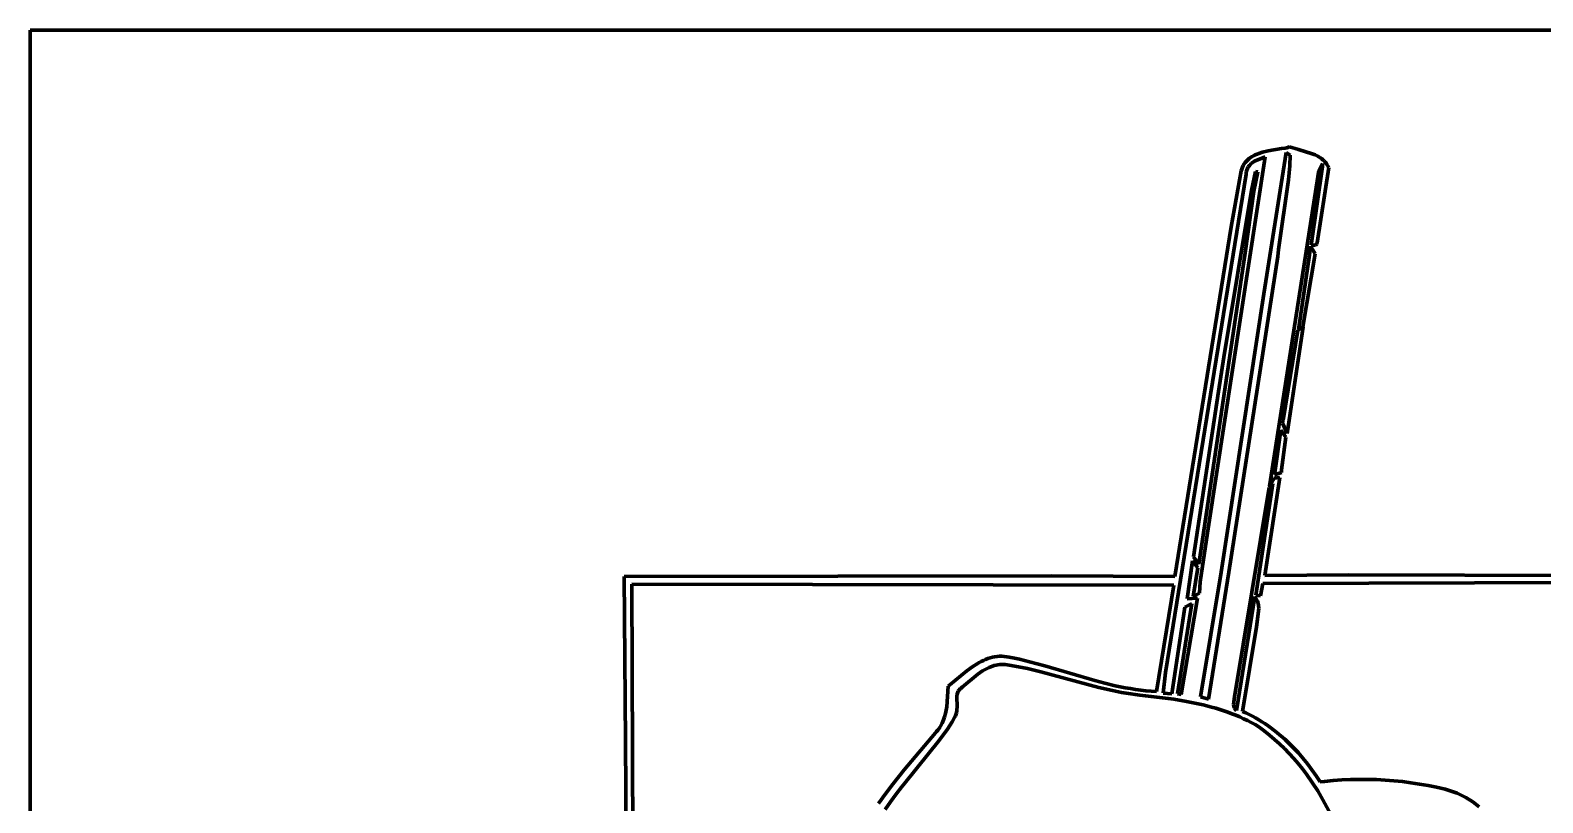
# Model space of a CAD drawing. Header units: millimetres. Extents: x 0 to 11.1, y 0 to 17.3.
# Drawn here: x 0 to 6.42, y 14.02 to 17.29 of the extents above; entities that cross this region are included whole.
import ezdxf

# ---------------------------------------------------------------- set-up
doc = ezdxf.new("R2010")
doc.units = ezdxf.units.MM
doc.layers.add('color#010101ff', color=7, linetype='CONTINUOUS', lineweight=100)
doc.layers.add('color#ffffffff', color=7, linetype='CONTINUOUS', lineweight=100)

msp = doc.modelspace()

# ---------------------------------------------------------------- linework, layer by layer
at = {"layer": 'color#010101ff'}
for p, q in [((4.9978, 15.1786), (5.2392, 16.7549)), ((5.171, 16.7473), (5.1772, 16.7518)), ((5.1772, 16.7518), (5.1837, 16.756)), ((5.1837, 16.756), (5.1905, 16.7597)), ((5.1905, 16.7597), (5.1976, 16.7632)), ((5.2392, 16.7549), (5.1939, 16.736)), ((5.1976, 16.7632), (5.205, 16.7663)), ((5.205, 16.7663), (5.2125, 16.7692)), ((5.2125, 16.7692), (5.2282, 16.7741)), ((5.2282, 16.7741), (5.2525, 16.7799)), ((5.329, 16.7726), (5.2339, 16.1733)), ((5.2525, 16.7799), (5.3092, 16.7896)), ((5.3092, 16.7896), (5.3242, 16.7922)), ((5.3242, 16.7922), (5.3314, 16.7936)), ((5.3457, 16.7614), (5.329, 16.7726)), ((5.3314, 16.7936), (5.343, 16.7977)), ((5.343, 16.7977), (5.3808, 16.7855)), ((5.344, 16.7166), (5.3457, 16.7614)), ((5.3808, 16.7855), (5.4392, 16.768)), ((5.4392, 16.768), (5.4514, 16.7629)), ((5.4514, 16.7629), (5.4631, 16.757)), ((5.4631, 16.757), (5.4687, 16.7537)), ((5.4687, 16.7537), (5.4741, 16.7501)), ((5.4741, 16.7501), (5.4793, 16.7462)), ((5.0957, 16.4582), (5.1374, 16.6948)), ((5.1374, 16.6948), (5.1398, 16.7032)), ((5.1398, 16.7032), (5.1428, 16.711)), ((5.1428, 16.711), (5.1463, 16.7183)), ((5.1463, 16.7183), (5.1503, 16.725)), ((5.1503, 16.725), (5.1549, 16.7313)), ((5.1549, 16.7313), (5.1598, 16.7371)), ((5.1588, 16.6853), (5.1586, 16.6807)), ((5.1592, 16.6896), (5.1588, 16.6853)), ((5.16, 16.6938), (5.1592, 16.6896)), ((5.1598, 16.7371), (5.1652, 16.7424)), ((5.161, 16.6978), (5.16, 16.6938)), ((5.1639, 16.7053), (5.161, 16.6978)), ((5.1677, 16.7122), (5.1639, 16.7053)), ((5.1652, 16.7424), (5.171, 16.7473)), ((5.1724, 16.7184), (5.1677, 16.7122)), ((5.1807, 16.7267), (5.1724, 16.7184)), ((5.1939, 16.736), (5.1807, 16.7267)), ((5.1815, 16.6115), (5.1981, 16.6924)), ((5.2078, 16.6917), (5.1915, 16.6093)), ((5.1981, 16.6924), (5.2078, 16.6917)), ((5.467, 16.6972), (5.2571, 15.3575)), ((5.3391, 16.6572), (5.344, 16.7166)), ((5.4352, 16.3803), (5.482, 16.7139)), ((5.5089, 16.709), (5.4594, 16.3904)), ((5.4828, 16.726), (5.467, 16.6972)), ((5.4793, 16.7462), (5.4843, 16.742)), ((5.482, 16.7139), (5.4828, 16.726)), ((5.4843, 16.742), (5.4891, 16.7375)), ((5.4891, 16.7375), (5.4936, 16.7326)), ((5.4936, 16.7326), (5.4979, 16.7273)), ((5.4979, 16.7273), (5.5019, 16.7216)), ((5.5019, 16.7216), (5.5055, 16.7155)), ((5.5055, 16.7155), (5.5089, 16.709)), ((5.1586, 16.6807), (4.817, 14.5682)), ((5.2961, 16.3621), (5.3391, 16.6572)), ((5.0646, 15.9048), (5.1815, 16.6115)), ((5.1915, 16.6093), (5.1539, 16.3484)), ((4.856, 14.9756), (5.0957, 16.4582)), ((5.4273, 16.3386), (5.4311, 16.3754)), ((5.4311, 16.3754), (5.4522, 16.3432)), ((5.4534, 16.3801), (5.4352, 16.3803)), ((5.4588, 16.3853), (5.4534, 16.3801)), ((5.4594, 16.3904), (5.4588, 16.3853)), ((5.1539, 16.3484), (4.9577, 15.0269)), ((5.0853, 14.9934), (5.2925, 16.3325)), ((5.2925, 16.3325), (5.2961, 16.3621)), ((5.3803, 16.0218), (5.4273, 16.3386)), ((5.4522, 16.3432), (5.3999, 16.0344)), ((5.2339, 16.1733), (5.0529, 14.9941)), ((5.3153, 15.6374), (5.3775, 16.0199)), ((5.4001, 16.0338), (5.3323, 15.5813)), ((5.3775, 16.0199), (5.4001, 16.0338)), ((5.3999, 16.0344), (5.3803, 16.0218)), ((5.0413, 15.7591), (5.0646, 15.9048)), ((4.936, 15.059), (5.0413, 15.7591)), ((5.2797, 15.4065), (5.3058, 15.5957)), ((5.3058, 15.5957), (5.3271, 15.5663)), ((5.3134, 15.6247), (5.3146, 15.6352)), ((5.3323, 15.5813), (5.3134, 15.6247)), ((5.3146, 15.6352), (5.3153, 15.6374)), ((5.3271, 15.5663), (5.3084, 15.4271)), ((5.3089, 15.4166), (5.2797, 15.4065)), ((5.3084, 15.4271), (5.3089, 15.4166)), ((5.256, 15.353), (5.1088, 14.4642)), ((5.1999, 14.8962), (5.272, 15.3689)), ((5.3017, 15.3946), (5.2374, 14.9787)), ((5.272, 15.3689), (5.256, 15.353)), ((5.2571, 15.3575), (5.2769, 15.3926)), ((5.2769, 15.3926), (5.3017, 15.3946)), ((4.9635, 14.9525), (4.9978, 15.1786)), ((4.908, 14.8806), (4.931, 15.0421)), ((4.931, 15.0421), (4.9531, 15.0111)), ((4.9577, 15.0269), (4.936, 15.059)), ((2.5203, 14.9755), (4.333, 14.9777)), ((2.526, 14.2772), (2.5203, 14.9755)), ((4.333, 14.9777), (4.856, 14.9756)), ((4.9531, 15.0111), (4.9337, 14.8904)), ((4.9614, 14.905), (4.9635, 14.9525)), ((5.0529, 14.9941), (4.9647, 14.4645)), ((4.9995, 14.4544), (5.0853, 14.9934)), ((7.3398, 14.9521), (5.229, 14.9459)), ((5.2374, 14.9787), (5.5948, 14.9816)), ((5.5948, 14.9816), (7.2925, 14.9774)), ((2.5519, 14.9427), (2.5571, 13.8617)), ((4.8519, 14.9389), (2.5519, 14.9427)), ((4.7777, 14.4876), (4.8519, 14.9389)), ((4.9337, 14.8904), (4.9614, 14.905)), ((5.1174, 14.4072), (5.1956, 14.8906)), ((5.1956, 14.8906), (5.1984, 14.8867)), ((5.2201, 14.8924), (5.1999, 14.8962)), ((5.229, 14.9459), (5.2201, 14.8924)), ((4.8435, 14.4781), (4.8987, 14.8452)), ((4.9282, 14.8606), (4.868, 14.4778)), ((4.8836, 14.4739), (4.952, 14.8831)), ((4.8987, 14.8452), (4.9282, 14.8606)), ((4.952, 14.8831), (4.908, 14.8806)), ((5.1984, 14.8867), (5.2031, 14.8785)), ((5.2119, 14.8392), (5.2022, 14.7619)), ((5.2031, 14.8785), (5.2067, 14.8701)), ((5.2067, 14.8701), (5.2092, 14.8615)), ((5.2092, 14.8615), (5.2109, 14.8527)), ((5.2109, 14.8527), (5.2119, 14.8392)), ((5.2022, 14.7619), (5.1427, 14.4031)), ((4.0723, 14.6298), (4.0819, 14.6324)), ((4.0819, 14.6324), (4.0917, 14.6344)), ((4.0917, 14.6344), (4.1017, 14.6358)), ((4.1017, 14.6358), (4.1118, 14.6367)), ((4.1118, 14.6367), (4.122, 14.6368)), ((4.122, 14.6368), (4.1325, 14.6363)), ((4.1325, 14.6363), (4.1431, 14.635)), ((4.1431, 14.635), (4.1538, 14.6329)), ((4.1538, 14.6329), (4.1755, 14.6286)), ((3.9021, 14.5156), (3.9743, 14.5747)), ((3.9743, 14.5747), (3.9997, 14.5933)), ((3.9997, 14.5933), (4.0172, 14.6046)), ((4.0172, 14.6046), (4.0261, 14.6097)), ((4.0408, 14.5744), (4.021, 14.5609)), ((4.0261, 14.6097), (4.0351, 14.6146)), ((4.0351, 14.6146), (4.0442, 14.619)), ((4.0544, 14.5823), (4.0408, 14.5744)), ((4.0442, 14.619), (4.0534, 14.6231)), ((4.0534, 14.6231), (4.0628, 14.6267)), ((4.0684, 14.5892), (4.0544, 14.5823)), ((4.0628, 14.6267), (4.0723, 14.6298)), ((4.0756, 14.5921), (4.0684, 14.5892)), ((4.0828, 14.5948), (4.0756, 14.5921)), ((4.0902, 14.597), (4.0828, 14.5948)), ((4.0977, 14.5989), (4.0902, 14.597)), ((4.1053, 14.6004), (4.0977, 14.5989)), ((4.113, 14.6014), (4.1053, 14.6004)), ((4.1209, 14.602), (4.113, 14.6014)), ((4.1288, 14.6021), (4.1209, 14.602)), ((4.1369, 14.6017), (4.1288, 14.6021)), ((4.1452, 14.6008), (4.1369, 14.6017)), ((4.1535, 14.5993), (4.1452, 14.6008)), ((4.1922, 14.5924), (4.1535, 14.5993)), ((4.1755, 14.6286), (4.1971, 14.6239)), ((4.2306, 14.5844), (4.1922, 14.5924)), ((4.1971, 14.6239), (4.2401, 14.6136)), ((4.2879, 14.5708), (4.2306, 14.5844)), ((4.2401, 14.6136), (4.3042, 14.5962)), ((4.5344, 14.5046), (4.2879, 14.5708)), ((4.3042, 14.5962), (4.5167, 14.5335)), ((4.817, 14.5682), (4.8071, 14.4805)), ((3.8887, 14.4226), (3.8943, 14.5095)), ((3.8943, 14.5095), (3.9021, 14.5156)), ((3.9535, 14.5051), (3.9491, 14.5021)), ((4.021, 14.5609), (3.9535, 14.5051)), ((4.5167, 14.5335), (4.5594, 14.5223)), ((4.5917, 14.4914), (4.5344, 14.5046)), ((4.5594, 14.5223), (4.6024, 14.512)), ((4.6024, 14.512), (4.624, 14.5074)), ((4.624, 14.5074), (4.6456, 14.5032)), ((4.6456, 14.5032), (4.6674, 14.4994)), ((3.9314, 14.4719), (3.9306, 14.463)), ((3.9306, 14.463), (3.9322, 14.4254)), ((3.9323, 14.4762), (3.9314, 14.4719)), ((3.9334, 14.4803), (3.9323, 14.4762)), ((3.935, 14.4843), (3.9334, 14.4803)), ((3.9368, 14.4882), (3.935, 14.4843)), ((3.9392, 14.492), (3.9368, 14.4882)), ((3.942, 14.4955), (3.9392, 14.492)), ((3.9453, 14.4989), (3.942, 14.4955)), ((3.9491, 14.5021), (3.9453, 14.4989)), ((4.6302, 14.4837), (4.5917, 14.4914)), ((4.6495, 14.4803), (4.6302, 14.4837)), ((4.6689, 14.4772), (4.6495, 14.4803)), ((4.6674, 14.4994), (4.6892, 14.496)), ((4.6884, 14.4745), (4.6689, 14.4772)), ((4.708, 14.4721), (4.6884, 14.4745)), ((4.6892, 14.496), (4.7112, 14.4931)), ((4.8519, 14.4541), (4.708, 14.4721)), ((4.7112, 14.4931), (4.7332, 14.4907)), ((4.7332, 14.4907), (4.7554, 14.4888)), ((4.7554, 14.4888), (4.7777, 14.4876)), ((4.8071, 14.4805), (4.8435, 14.4781)), ((4.9058, 14.4452), (4.8519, 14.4541)), ((4.868, 14.4778), (4.8836, 14.4739)), ((4.9415, 14.4382), (4.9058, 14.4452)), ((4.9647, 14.4645), (4.9995, 14.4544)), ((5.1088, 14.4642), (5.1046, 14.4323)), ((3.8747, 14.3668), (3.8794, 14.3803)), ((3.8794, 14.3803), (3.8832, 14.3941)), ((3.8832, 14.3941), (3.8887, 14.4226)), ((3.9232, 14.3803), (3.9109, 14.359)), ((3.9256, 14.3844), (3.9232, 14.3803)), ((3.9276, 14.3886), (3.9256, 14.3844)), ((3.9291, 14.393), (3.9276, 14.3886)), ((3.9303, 14.3974), (3.9291, 14.393)), ((3.9318, 14.4065), (3.9303, 14.3974)), ((3.9322, 14.4254), (3.9318, 14.4065)), ((4.977, 14.4303), (4.9415, 14.4382)), ((5.0121, 14.4213), (4.977, 14.4303)), ((5.0295, 14.4163), (5.0121, 14.4213)), ((5.0468, 14.4111), (5.0295, 14.4163)), ((5.064, 14.4055), (5.0468, 14.4111)), ((5.0811, 14.3995), (5.064, 14.4055)), ((5.098, 14.3932), (5.0811, 14.3995)), ((5.1148, 14.3865), (5.098, 14.3932)), ((5.1046, 14.4323), (5.1073, 14.4186)), ((5.1073, 14.4186), (5.112, 14.4117)), ((5.112, 14.4117), (5.1174, 14.4072)), ((5.1314, 14.3794), (5.1148, 14.3865)), ((5.1479, 14.3719), (5.1314, 14.3794)), ((5.1427, 14.4031), (5.1571, 14.3967)), ((5.1571, 14.3967), (5.1712, 14.3899)), ((5.1712, 14.3899), (5.1852, 14.3828)), ((5.1852, 14.3828), (5.1989, 14.3753)), ((5.1989, 14.3753), (5.2123, 14.3675)), ((3.7082, 14.1545), (3.8403, 14.3115)), ((3.8403, 14.3115), (3.8454, 14.3171)), ((3.8454, 14.3171), (3.8501, 14.3229)), ((3.8501, 14.3229), (3.8545, 14.3288)), ((3.8545, 14.3288), (3.8585, 14.3348)), ((3.8911, 14.328), (3.8552, 14.2784)), ((3.8585, 14.3348), (3.8623, 14.3409)), ((3.8623, 14.3409), (3.869, 14.3536)), ((3.869, 14.3536), (3.8747, 14.3668)), ((3.9109, 14.359), (3.8911, 14.328)), ((5.1642, 14.3639), (5.1479, 14.3719)), ((5.1803, 14.3555), (5.1642, 14.3639)), ((5.1963, 14.3467), (5.1803, 14.3555)), ((5.212, 14.3374), (5.1963, 14.3467)), ((5.235, 14.3204), (5.212, 14.3374)), ((5.2123, 14.3675), (5.2256, 14.3593)), ((5.2256, 14.3593), (5.2387, 14.3509)), ((5.2575, 14.3026), (5.235, 14.3204)), ((5.2387, 14.3509), (5.2515, 14.3421)), ((5.2515, 14.3421), (5.2641, 14.333)), ((5.2641, 14.333), (5.2765, 14.3237)), ((5.2765, 14.3237), (5.2887, 14.314)), ((5.2887, 14.314), (5.3007, 14.3041)), ((2.5352, 12.1528), (2.526, 14.2772)), ((3.8552, 14.2784), (3.7086, 14.097)), ((5.2793, 14.2842), (5.2575, 14.3026)), ((5.3006, 14.265), (5.2793, 14.2842)), ((5.3212, 14.2452), (5.3006, 14.265)), ((5.3007, 14.3041), (5.3125, 14.294)), ((5.3125, 14.294), (5.3241, 14.2836)), ((5.3241, 14.2836), (5.3354, 14.2729)), ((5.3354, 14.2729), (5.3575, 14.2509)), ((5.3575, 14.2509), (5.3788, 14.2281)), ((5.3412, 14.2248), (5.3212, 14.2452)), ((5.3606, 14.2037), (5.3412, 14.2248)), ((5.3793, 14.1821), (5.3606, 14.2037)), ((5.3788, 14.2281), (5.3992, 14.2045)), ((5.3973, 14.1598), (5.3793, 14.1821)), ((5.3992, 14.2045), (5.4189, 14.1802)), ((3.6603, 14.0941), (3.7082, 14.1545)), ((5.4146, 14.137), (5.3973, 14.1598)), ((5.4393, 14.1019), (5.4146, 14.137)), ((5.4189, 14.1802), (5.4377, 14.1553)), ((5.4377, 14.1553), (5.4557, 14.1298)), ((5.4557, 14.1298), (5.473, 14.1039)), ((3.6292, 14.0531), (3.6603, 14.0941)), ((3.6964, 14.0817), (3.6726, 14.0506)), ((3.7086, 14.097), (3.6964, 14.0817)), ((5.4623, 14.0657), (5.4393, 14.1019)), ((5.4836, 14.0285), (5.4623, 14.0657)), ((5.473, 14.1039), (5.4912, 14.106)), ((5.4912, 14.106), (5.5278, 14.1095)), ((5.5278, 14.1095), (5.5645, 14.1121)), ((5.5645, 14.1121), (5.6012, 14.1138)), ((5.6012, 14.1138), (5.6379, 14.1146)), ((5.6379, 14.1146), (5.6747, 14.1145)), ((5.6747, 14.1145), (5.7115, 14.1135)), ((5.7115, 14.1135), (5.7482, 14.1116)), ((5.7482, 14.1116), (5.7849, 14.1088)), ((5.7849, 14.1088), (5.8215, 14.1051)), ((5.8215, 14.1051), (5.858, 14.1005)), ((5.858, 14.1005), (5.8943, 14.0949)), ((5.8943, 14.0949), (5.9305, 14.0884)), ((5.9305, 14.0884), (5.9665, 14.081)), ((5.9665, 14.081), (6.0024, 14.0727)), ((6.0024, 14.0727), (6.0156, 14.0693)), ((6.0156, 14.0693), (6.0544, 14.056)), ((6.0544, 14.056), (6.0913, 14.0381)), ((3.599, 14.0116), (3.6292, 14.0531)), ((3.6494, 14.0189), (3.627, 13.9867)), ((3.6726, 14.0506), (3.6494, 14.0189)), ((5.5338, 13.9374), (5.4836, 14.0285)), ((6.0913, 14.0381), (6.1202, 14.02)), ((6.1202, 14.02), (6.147, 13.9988))]:
    msp.add_line(p, q, dxfattribs=at)
at = {"layer": 'color#ffffffff'}
for p, q in [((0, 17.2917), (11.1111, 17.2917)), ((0, 0), (0, 17.2917)), ((5.2392, 16.7549), (4.9978, 15.1786)), ((5.1772, 16.7518), (5.171, 16.7473)), ((5.1837, 16.756), (5.1772, 16.7518)), ((5.1905, 16.7597), (5.1837, 16.756)), ((5.1976, 16.7632), (5.1905, 16.7597)), ((5.1939, 16.736), (5.2392, 16.7549)), ((5.205, 16.7663), (5.1976, 16.7632)), ((5.2125, 16.7692), (5.205, 16.7663)), ((5.2282, 16.7741), (5.2125, 16.7692)), ((5.2525, 16.7799), (5.2282, 16.7741)), ((5.2339, 16.1733), (5.329, 16.7726)), ((5.3092, 16.7896), (5.2525, 16.7799)), ((5.3242, 16.7922), (5.3092, 16.7896)), ((5.3314, 16.7936), (5.3242, 16.7922)), ((5.329, 16.7726), (5.3457, 16.7614)), ((5.343, 16.7977), (5.3314, 16.7936)), ((5.3808, 16.7855), (5.343, 16.7977)), ((5.3457, 16.7614), (5.344, 16.7166)), ((5.4392, 16.768), (5.3808, 16.7855)), ((5.4514, 16.7629), (5.4392, 16.768)), ((5.4631, 16.757), (5.4514, 16.7629)), ((5.4687, 16.7537), (5.4631, 16.757)), ((5.4741, 16.7501), (5.4687, 16.7537)), ((5.4793, 16.7462), (5.4741, 16.7501)), ((5.1374, 16.6948), (5.0957, 16.4582)), ((5.1398, 16.7032), (5.1374, 16.6948)), ((5.1428, 16.711), (5.1398, 16.7032)), ((5.1463, 16.7183), (5.1428, 16.711)), ((5.1503, 16.725), (5.1463, 16.7183)), ((5.1549, 16.7313), (5.1503, 16.725)), ((5.1598, 16.7371), (5.1549, 16.7313)), ((5.1586, 16.6807), (5.1588, 16.6853)), ((5.1588, 16.6853), (5.1592, 16.6896)), ((5.1592, 16.6896), (5.16, 16.6938)), ((5.1652, 16.7424), (5.1598, 16.7371)), ((5.16, 16.6938), (5.161, 16.6978)), ((5.161, 16.6978), (5.1639, 16.7053)), ((5.1639, 16.7053), (5.1677, 16.7122)), ((5.171, 16.7473), (5.1652, 16.7424)), ((5.1677, 16.7122), (5.1724, 16.7184)), ((5.1724, 16.7184), (5.1807, 16.7267)), ((5.1807, 16.7267), (5.1939, 16.736)), ((5.1981, 16.6924), (5.1815, 16.6115)), ((5.1915, 16.6093), (5.2078, 16.6917)), ((5.2078, 16.6917), (5.1981, 16.6924)), ((5.2571, 15.3575), (5.467, 16.6972)), ((5.344, 16.7166), (5.3391, 16.6572)), ((5.482, 16.7139), (5.4352, 16.3803)), ((5.4594, 16.3904), (5.5089, 16.709)), ((5.467, 16.6972), (5.4828, 16.726)), ((5.4843, 16.742), (5.4793, 16.7462)), ((5.4828, 16.726), (5.482, 16.7139)), ((5.4891, 16.7375), (5.4843, 16.742)), ((5.4936, 16.7326), (5.4891, 16.7375)), ((5.4979, 16.7273), (5.4936, 16.7326)), ((5.5019, 16.7216), (5.4979, 16.7273)), ((5.5055, 16.7155), (5.5019, 16.7216)), ((5.5089, 16.709), (5.5055, 16.7155)), ((4.817, 14.5682), (5.1586, 16.6807)), ((5.3391, 16.6572), (5.2961, 16.3621)), ((5.1815, 16.6115), (5.0646, 15.9048)), ((5.1539, 16.3484), (5.1915, 16.6093)), ((5.0957, 16.4582), (4.856, 14.9756)), ((5.4311, 16.3754), (5.4273, 16.3386)), ((5.4522, 16.3432), (5.4311, 16.3754)), ((5.4352, 16.3803), (5.4534, 16.3801)), ((5.4534, 16.3801), (5.4588, 16.3853)), ((5.4588, 16.3853), (5.4594, 16.3904)), ((4.9577, 15.0269), (5.1539, 16.3484)), ((5.2925, 16.3325), (5.0853, 14.9934)), ((5.2961, 16.3621), (5.2925, 16.3325)), ((5.4273, 16.3386), (5.3803, 16.0218)), ((5.3999, 16.0344), (5.4522, 16.3432)), ((5.0529, 14.9941), (5.2339, 16.1733)), ((5.3775, 16.0199), (5.3153, 15.6374)), ((5.3323, 15.5813), (5.4001, 16.0338)), ((5.4001, 16.0338), (5.3775, 16.0199)), ((5.3803, 16.0218), (5.3999, 16.0344)), ((5.0646, 15.9048), (5.0413, 15.7591)), ((5.0413, 15.7591), (4.936, 15.059)), ((5.3058, 15.5957), (5.2797, 15.4065)), ((5.3271, 15.5663), (5.3058, 15.5957)), ((5.3146, 15.6352), (5.3134, 15.6247)), ((5.3134, 15.6247), (5.3323, 15.5813)), ((5.3153, 15.6374), (5.3146, 15.6352)), ((5.3084, 15.4271), (5.3271, 15.5663)), ((5.2797, 15.4065), (5.3089, 15.4166)), ((5.3089, 15.4166), (5.3084, 15.4271)), ((5.1088, 14.4642), (5.256, 15.353)), ((5.272, 15.3689), (5.1999, 14.8962)), ((5.2374, 14.9787), (5.3017, 15.3946)), ((5.256, 15.353), (5.272, 15.3689)), ((5.2769, 15.3926), (5.2571, 15.3575)), ((5.3017, 15.3946), (5.2769, 15.3926)), ((4.9978, 15.1786), (4.9635, 14.9525)), ((4.931, 15.0421), (4.908, 14.8806)), ((4.9531, 15.0111), (4.931, 15.0421)), ((4.936, 15.059), (4.9577, 15.0269)), ((4.333, 14.9777), (2.5203, 14.9755)), ((2.5203, 14.9755), (2.526, 14.2772)), ((4.856, 14.9756), (4.333, 14.9777)), ((4.9337, 14.8904), (4.9531, 15.0111)), ((4.9635, 14.9525), (4.9614, 14.905)), ((4.9647, 14.4645), (5.0529, 14.9941)), ((5.0853, 14.9934), (4.9995, 14.4544)), ((5.229, 14.9459), (7.3398, 14.9521)), ((5.5948, 14.9816), (5.2374, 14.9787)), ((7.2925, 14.9774), (5.5948, 14.9816)), ((2.5519, 14.9427), (4.8519, 14.9389)), ((2.5571, 13.8617), (2.5519, 14.9427)), ((4.8519, 14.9389), (4.7777, 14.4876)), ((4.9614, 14.905), (4.9337, 14.8904)), ((5.1956, 14.8906), (5.1174, 14.4072)), ((5.1984, 14.8867), (5.1956, 14.8906)), ((5.1999, 14.8962), (5.2201, 14.8924)), ((5.2201, 14.8924), (5.229, 14.9459)), ((4.8987, 14.8452), (4.8435, 14.4781)), ((4.868, 14.4778), (4.9282, 14.8606)), ((4.952, 14.8831), (4.8836, 14.4739)), ((4.9282, 14.8606), (4.8987, 14.8452)), ((4.908, 14.8806), (4.952, 14.8831)), ((5.2031, 14.8785), (5.1984, 14.8867)), ((5.2022, 14.7619), (5.2119, 14.8392)), ((5.2067, 14.8701), (5.2031, 14.8785)), ((5.2092, 14.8615), (5.2067, 14.8701)), ((5.2109, 14.8527), (5.2092, 14.8615)), ((5.2119, 14.8392), (5.2109, 14.8527)), ((5.1427, 14.4031), (5.2022, 14.7619)), ((4.0819, 14.6324), (4.0723, 14.6298)), ((4.0917, 14.6344), (4.0819, 14.6324)), ((4.1017, 14.6358), (4.0917, 14.6344)), ((4.1118, 14.6367), (4.1017, 14.6358)), ((4.122, 14.6368), (4.1118, 14.6367)), ((4.1325, 14.6363), (4.122, 14.6368)), ((4.1431, 14.635), (4.1325, 14.6363)), ((4.1538, 14.6329), (4.1431, 14.635)), ((4.1755, 14.6286), (4.1538, 14.6329)), ((3.9743, 14.5747), (3.9021, 14.5156)), ((3.9997, 14.5933), (3.9743, 14.5747)), ((4.0172, 14.6046), (3.9997, 14.5933)), ((4.0261, 14.6097), (4.0172, 14.6046)), ((4.021, 14.5609), (4.0408, 14.5744)), ((4.0351, 14.6146), (4.0261, 14.6097)), ((4.0442, 14.619), (4.0351, 14.6146)), ((4.0408, 14.5744), (4.0544, 14.5823)), ((4.0534, 14.6231), (4.0442, 14.619)), ((4.0628, 14.6267), (4.0534, 14.6231)), ((4.0544, 14.5823), (4.0684, 14.5892)), ((4.0723, 14.6298), (4.0628, 14.6267)), ((4.0684, 14.5892), (4.0756, 14.5921)), ((4.0756, 14.5921), (4.0828, 14.5948)), ((4.0828, 14.5948), (4.0902, 14.597)), ((4.0902, 14.597), (4.0977, 14.5989)), ((4.0977, 14.5989), (4.1053, 14.6004)), ((4.1053, 14.6004), (4.113, 14.6014)), ((4.113, 14.6014), (4.1209, 14.602)), ((4.1209, 14.602), (4.1288, 14.6021)), ((4.1288, 14.6021), (4.1369, 14.6017)), ((4.1369, 14.6017), (4.1452, 14.6008)), ((4.1452, 14.6008), (4.1535, 14.5993)), ((4.1535, 14.5993), (4.1922, 14.5924)), ((4.1971, 14.6239), (4.1755, 14.6286)), ((4.1922, 14.5924), (4.2306, 14.5844)), ((4.2401, 14.6136), (4.1971, 14.6239)), ((4.2306, 14.5844), (4.2879, 14.5708)), ((4.3042, 14.5962), (4.2401, 14.6136)), ((4.2879, 14.5708), (4.5344, 14.5046)), ((4.5167, 14.5335), (4.3042, 14.5962)), ((4.8071, 14.4805), (4.817, 14.5682)), ((3.8943, 14.5095), (3.8887, 14.4226)), ((3.9021, 14.5156), (3.8943, 14.5095)), ((3.9491, 14.5021), (3.9535, 14.5051)), ((3.9535, 14.5051), (4.021, 14.5609)), ((4.5594, 14.5223), (4.5167, 14.5335)), ((4.5344, 14.5046), (4.5917, 14.4914)), ((4.6024, 14.512), (4.5594, 14.5223)), ((4.624, 14.5074), (4.6024, 14.512)), ((4.6456, 14.5032), (4.624, 14.5074)), ((4.6674, 14.4994), (4.6456, 14.5032)), ((3.9306, 14.463), (3.9314, 14.4719)), ((3.9322, 14.4254), (3.9306, 14.463)), ((3.9314, 14.4719), (3.9323, 14.4762)), ((3.9323, 14.4762), (3.9334, 14.4803)), ((3.9334, 14.4803), (3.935, 14.4843)), ((3.935, 14.4843), (3.9368, 14.4882)), ((3.9368, 14.4882), (3.9392, 14.492)), ((3.9392, 14.492), (3.942, 14.4955)), ((3.942, 14.4955), (3.9453, 14.4989)), ((3.9453, 14.4989), (3.9491, 14.5021)), ((4.5917, 14.4914), (4.6302, 14.4837)), ((4.6302, 14.4837), (4.6495, 14.4803)), ((4.6495, 14.4803), (4.6689, 14.4772)), ((4.6892, 14.496), (4.6674, 14.4994)), ((4.6689, 14.4772), (4.6884, 14.4745)), ((4.6884, 14.4745), (4.708, 14.4721)), ((4.7112, 14.4931), (4.6892, 14.496)), ((4.708, 14.4721), (4.8519, 14.4541)), ((4.7332, 14.4907), (4.7112, 14.4931)), ((4.7554, 14.4888), (4.7332, 14.4907)), ((4.7777, 14.4876), (4.7554, 14.4888)), ((4.8435, 14.4781), (4.8071, 14.4805)), ((4.8519, 14.4541), (4.9058, 14.4452)), ((4.8836, 14.4739), (4.868, 14.4778)), ((4.9058, 14.4452), (4.9415, 14.4382)), ((4.9995, 14.4544), (4.9647, 14.4645)), ((5.1046, 14.4323), (5.1088, 14.4642)), ((3.8794, 14.3803), (3.8747, 14.3668)), ((3.8832, 14.3941), (3.8794, 14.3803)), ((3.8887, 14.4226), (3.8832, 14.3941)), ((3.9109, 14.359), (3.9232, 14.3803)), ((3.9232, 14.3803), (3.9256, 14.3844)), ((3.9256, 14.3844), (3.9276, 14.3886)), ((3.9276, 14.3886), (3.9291, 14.393)), ((3.9291, 14.393), (3.9303, 14.3974)), ((3.9303, 14.3974), (3.9318, 14.4065)), ((3.9318, 14.4065), (3.9322, 14.4254)), ((4.9415, 14.4382), (4.977, 14.4303)), ((4.977, 14.4303), (5.0121, 14.4213)), ((5.0121, 14.4213), (5.0295, 14.4163)), ((5.0295, 14.4163), (5.0468, 14.4111)), ((5.0468, 14.4111), (5.064, 14.4055)), ((5.064, 14.4055), (5.0811, 14.3995)), ((5.0811, 14.3995), (5.098, 14.3932)), ((5.098, 14.3932), (5.1148, 14.3865)), ((5.1073, 14.4186), (5.1046, 14.4323)), ((5.112, 14.4117), (5.1073, 14.4186)), ((5.1174, 14.4072), (5.112, 14.4117)), ((5.1148, 14.3865), (5.1314, 14.3794)), ((5.1314, 14.3794), (5.1479, 14.3719)), ((5.1571, 14.3967), (5.1427, 14.4031)), ((5.1712, 14.3899), (5.1571, 14.3967)), ((5.1852, 14.3828), (5.1712, 14.3899)), ((5.1989, 14.3753), (5.1852, 14.3828)), ((5.2123, 14.3675), (5.1989, 14.3753)), ((3.8403, 14.3115), (3.7082, 14.1545)), ((3.8454, 14.3171), (3.8403, 14.3115)), ((3.8501, 14.3229), (3.8454, 14.3171)), ((3.8545, 14.3288), (3.8501, 14.3229)), ((3.8585, 14.3348), (3.8545, 14.3288)), ((3.8552, 14.2784), (3.8911, 14.328)), ((3.8623, 14.3409), (3.8585, 14.3348)), ((3.869, 14.3536), (3.8623, 14.3409)), ((3.8747, 14.3668), (3.869, 14.3536)), ((3.8911, 14.328), (3.9109, 14.359)), ((5.1479, 14.3719), (5.1642, 14.3639)), ((5.1642, 14.3639), (5.1803, 14.3555)), ((5.1803, 14.3555), (5.1963, 14.3467)), ((5.1963, 14.3467), (5.212, 14.3374)), ((5.212, 14.3374), (5.235, 14.3204)), ((5.2256, 14.3593), (5.2123, 14.3675)), ((5.2387, 14.3509), (5.2256, 14.3593)), ((5.235, 14.3204), (5.2575, 14.3026)), ((5.2515, 14.3421), (5.2387, 14.3509)), ((5.2641, 14.333), (5.2515, 14.3421)), ((5.2765, 14.3237), (5.2641, 14.333)), ((5.2887, 14.314), (5.2765, 14.3237)), ((5.3007, 14.3041), (5.2887, 14.314)), ((2.526, 14.2772), (2.5352, 12.1528)), ((3.7086, 14.097), (3.8552, 14.2784)), ((5.2575, 14.3026), (5.2793, 14.2842)), ((5.2793, 14.2842), (5.3006, 14.265)), ((5.3006, 14.265), (5.3212, 14.2452)), ((5.3125, 14.294), (5.3007, 14.3041)), ((5.3241, 14.2836), (5.3125, 14.294)), ((5.3354, 14.2729), (5.3241, 14.2836)), ((5.3575, 14.2509), (5.3354, 14.2729)), ((5.3788, 14.2281), (5.3575, 14.2509)), ((5.3212, 14.2452), (5.3412, 14.2248)), ((5.3412, 14.2248), (5.3606, 14.2037)), ((5.3606, 14.2037), (5.3793, 14.1821)), ((5.3992, 14.2045), (5.3788, 14.2281)), ((5.3793, 14.1821), (5.3973, 14.1598)), ((5.4189, 14.1802), (5.3992, 14.2045)), ((3.7082, 14.1545), (3.6603, 14.0941)), ((5.3973, 14.1598), (5.4146, 14.137)), ((5.4146, 14.137), (5.4393, 14.1019)), ((5.4377, 14.1553), (5.4189, 14.1802)), ((5.4557, 14.1298), (5.4377, 14.1553)), ((5.473, 14.1039), (5.4557, 14.1298)), ((3.6603, 14.0941), (3.6292, 14.0531)), ((3.6726, 14.0506), (3.6964, 14.0817)), ((3.6964, 14.0817), (3.7086, 14.097)), ((5.4393, 14.1019), (5.4623, 14.0657)), ((5.4623, 14.0657), (5.4836, 14.0285)), ((5.4912, 14.106), (5.473, 14.1039)), ((5.5278, 14.1095), (5.4912, 14.106)), ((5.5645, 14.1121), (5.5278, 14.1095)), ((5.6012, 14.1138), (5.5645, 14.1121)), ((5.6379, 14.1146), (5.6012, 14.1138)), ((5.6747, 14.1145), (5.6379, 14.1146)), ((5.7115, 14.1135), (5.6747, 14.1145)), ((5.7482, 14.1116), (5.7115, 14.1135)), ((5.7849, 14.1088), (5.7482, 14.1116)), ((5.8215, 14.1051), (5.7849, 14.1088)), ((5.858, 14.1005), (5.8215, 14.1051)), ((5.8943, 14.0949), (5.858, 14.1005)), ((5.9305, 14.0884), (5.8943, 14.0949)), ((5.9665, 14.081), (5.9305, 14.0884)), ((6.0024, 14.0727), (5.9665, 14.081)), ((6.0156, 14.0693), (6.0024, 14.0727)), ((6.0544, 14.056), (6.0156, 14.0693)), ((6.0913, 14.0381), (6.0544, 14.056)), ((3.6292, 14.0531), (3.599, 14.0116)), ((3.627, 13.9867), (3.6494, 14.0189)), ((3.6494, 14.0189), (3.6726, 14.0506)), ((5.4836, 14.0285), (5.5338, 13.9374)), ((6.1202, 14.02), (6.0913, 14.0381)), ((6.147, 13.9988), (6.1202, 14.02))]:
    msp.add_line(p, q, dxfattribs=at)

doc.saveas('drawing.dxf')
